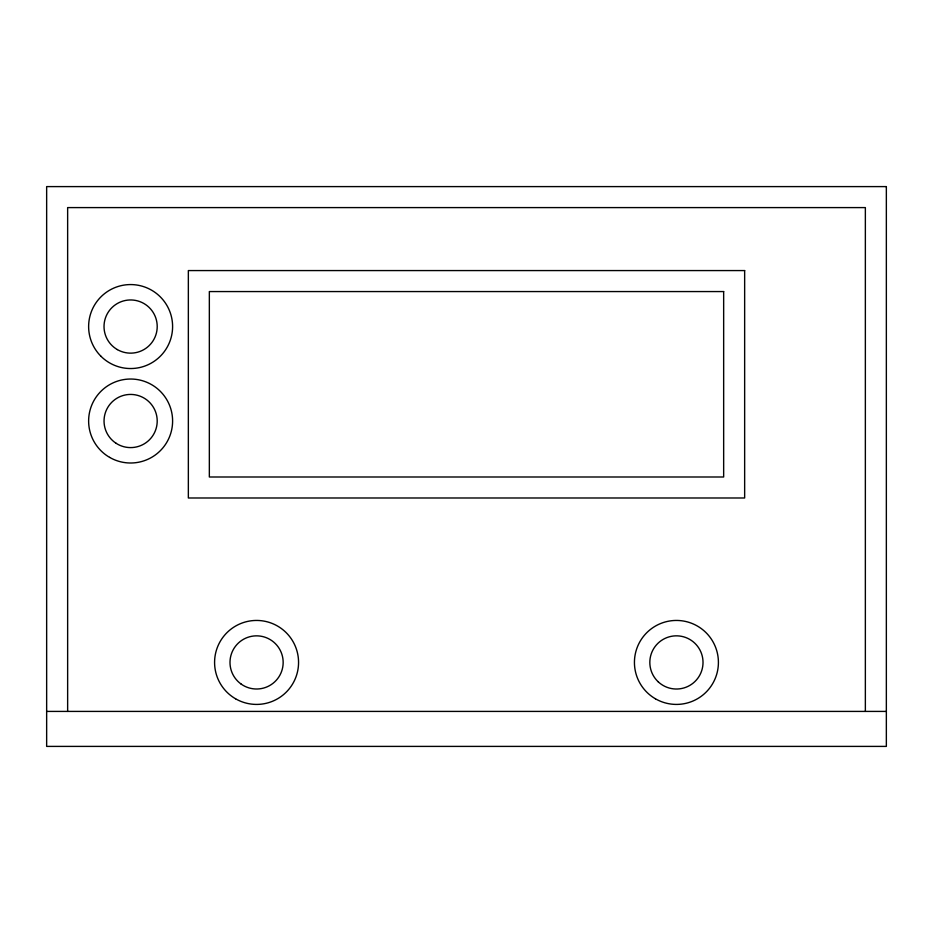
<?xml version="1.0" encoding="UTF-8"?>
<svg xmlns="http://www.w3.org/2000/svg" width="933" height="933" viewBox="0 0 933 933"><rect width="100%" height="100%" fill="white"/><g stroke="black" fill="none" stroke-linecap="round" stroke-linejoin="round"><path stroke-width="1.4" d="M46.65 711.413L886.35 711.413M865.357 711.413L865.357 207.593L67.642 207.593L67.642 711.413M886.35 186.6L46.65 186.6L46.65 746.4L886.35 746.4L886.35 186.6M744.651 270.57L188.349 270.57L188.349 497.989L744.651 497.989L744.651 270.57M723.658 291.562L209.342 291.562L209.342 476.996L723.658 476.996L723.658 291.562M116.019 443.233A26.591 26.591 0 0 0 157.164 422.556A26.591 26.591 0 0 0 118.678 397.26A26.591 26.591 0 0 0 116.019 443.233M117.325 349.583A26.591 26.591 0 0 0 157.211 326.55A26.591 26.591 0 0 0 117.325 303.517A26.591 26.591 0 0 0 117.325 349.583M658.068 681.673A26.591 26.591 0 0 0 702.269 668.704A26.591 26.591 0 0 0 668.938 636.912A26.591 26.591 0 0 0 658.068 681.673M241.122 684.064A26.591 26.591 0 0 0 283.037 664.996A26.591 26.591 0 0 0 245.566 638.23A26.591 26.591 0 0 0 241.122 684.064M109.627 457.38A41.985 41.985 0 0 0 172.605 421.016A41.985 41.985 0 0 0 109.627 384.653A41.985 41.985 0 0 0 109.627 457.38M100.927 356.243A41.985 41.985 0 0 0 171.171 337.419A41.985 41.985 0 0 0 119.751 285.999A41.985 41.985 0 0 0 100.927 356.243M235.583 698.794A41.985 41.985 0 0 0 298.56 662.43A41.985 41.985 0 0 0 235.583 626.066A41.985 41.985 0 0 0 235.583 698.794M655.433 698.794A41.985 41.985 0 0 0 718.41 662.43A41.985 41.985 0 0 0 655.433 626.066A41.985 41.985 0 0 0 655.433 698.794"/></g></svg>
